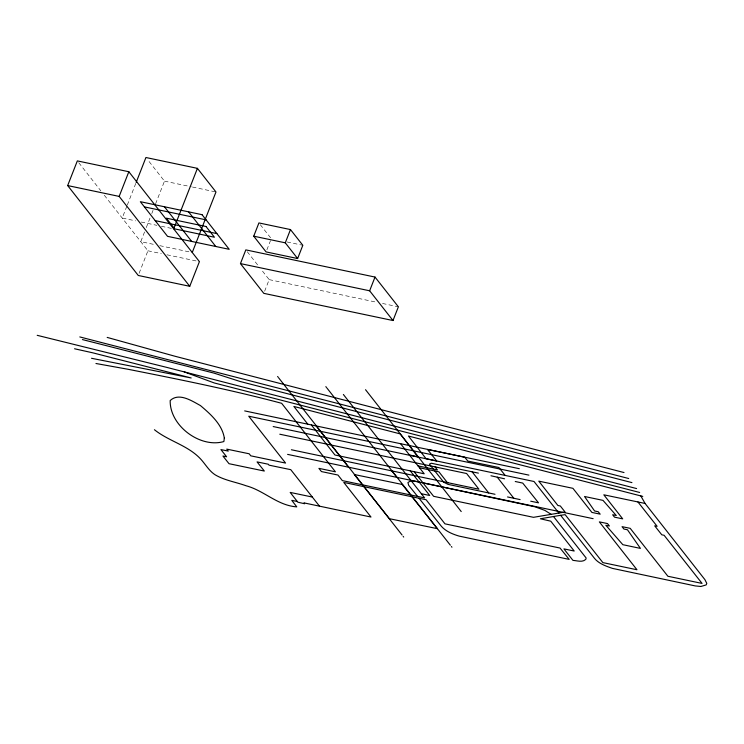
<?xml version="1.0" encoding="UTF-8"?>
<svg xmlns="http://www.w3.org/2000/svg" width="744" height="744" viewBox="0 0 744 744"><rect width="100%" height="100%" fill="white"/><g stroke="black" fill="none" stroke-linecap="round" stroke-linejoin="round"><path stroke-width="0.56" stroke-dasharray="3.72 2.79" d="M126.871 206.153L122.211 218.038L135.641 220.866M127.298 205.065L135.761 183.452M144.578 231.933L140.765 241.661L155.319 244.72M146.27 227.608L150.083 217.89M151.776 213.565L153.05 210.32M155.589 203.837L164.48 181.145L148.075 160.248M139.1 273.318L147.935 250.793L103.723 194.491M266.873 249.863L270.472 240.693M264.632 291.239L269.179 279.623L261.395 269.709M164.48 181.145L191.347 186.791M192.464 187.032L215.974 191.98M287.044 241.967L302.827 245.288M141.239 222.038L156.91 225.339M161.392 226.278L171.464 228.399M159.793 245.669L191.134 252.263M147.935 250.793L161.364 253.611M166.963 254.792L199.42 261.618M269.179 279.623L376.845 302.278M382.509 303.468L398.375 306.807M260.288 224.679L270.584 237.782M247.241 251.686L258.568 266.101M78.762 162.713L100.868 190.864"/><path stroke-width="1.12" d="M67.667 185.572L77.339 160.899L128.833 171.734L199.42 261.618L189.748 286.301L138.263 275.466L67.667 185.572L119.161 196.407L189.748 286.301M119.161 196.407L128.833 171.734M136.189 182.373L145.926 157.514L197.42 168.349L215.974 191.98L192.25 252.495M173.705 228.873L197.42 168.349M240.442 263.608L245.827 249.882L375.013 277.066L398.375 306.807L392.999 320.534L263.804 293.35L240.442 263.608L369.638 290.792L392.999 320.534M253.723 236.183L258.921 222.93L290.476 229.571L302.827 245.288L297.628 258.54L266.073 251.909L253.723 236.183L285.278 242.823L297.628 258.54M285.278 242.823L290.476 229.571M369.638 290.792L375.013 277.066M414.055 471.603L433.622 496.313L533.485 517.322L565.059 512.002L560.334 505.994L557.888 505.474L538.777 481.136L572.927 488.324L591.899 512.421L600.176 514.16L598.213 511.742L594.577 510.97L584.533 496.49L602.993 500.377L616.264 515.508L612.619 514.746L614.507 517.145L622.719 518.875L603.803 494.797L645.076 503.456L704.921 579.65L706.8 583.389L706.177 584.905L700.885 586.486L695.259 585.919L612.359 568.37C606.007 566.119 598.762 563.701 594.456 558.307L560.632 515.304L540.376 518.773L550.765 521.181L574.219 551.044L563.896 548.867L572.927 560.371C576.907 560.623 582.403 562.659 585.686 559.451A21.427 6.733 21.4 0 0 586.049 557.87L553.545 516.55M560.632 515.304L565.152 514.653L602.854 562.604L636.976 569.755L599.329 521.87L607.504 523.571L609.42 526.008L605.849 525.255L622.83 544.692L640.435 548.402L627.462 529.774L623.891 529.021L622.031 526.65L630.205 528.342L667.889 576.256L702.076 583.426L664.113 535.289L661.797 534.797L654.683 525.822L657.138 526.334L637.961 501.977M91.531 358.283L191.189 377.971L92.823 352.833L74.558 348.769M95.957 363.5L128.191 369.303C179.583 379.477 230.984 389.828 281.632 403.295L335.442 471.826L318.897 468.348L321.427 471.566L337.971 475.044L342.333 480.605L424.638 497.894L343.375 394.478M558.949 513.165L534.025 481.498L273.188 426.554M478.392 473.128L431.297 463.242L429.409 464.154L433.361 469.101L437.463 469.966L435.035 466.879L466.609 473.519L478.931 489.217L447.358 482.577L438.941 471.854L419.504 467.79M418.026 465.902L433.361 469.101M319.492 506.18L312.322 497.048L290.179 492.416L297.851 502.191L304.603 503.744L303.915 502.87L371.005 517.043L343.765 482.419L426.098 499.745L444.968 523.841L560.055 548.058L569.179 559.395L459.122 536.099C452.101 534.043 444.484 530.844 440.104 524.697L419.012 498.257M144.41 206.888L206.097 219.871M155.189 220.624L216.885 233.597M244.674 410.902L519.331 468.692M528.919 475.128L248.728 416.203L285.584 463.075L250.784 455.83L249.175 453.784L226.725 449.116L228.287 451.097L220.894 449.571L226.632 456.797L222.921 456.016L229.013 463.698L264.343 471.054L257.043 461.894L268.268 464.228L269.049 465.158L290.764 469.669L312.322 497.048M515.248 481.508L522.725 483.079L538.526 502.842L530.714 501.196M279.791 434.217L435.863 467.055M291.406 449.757L448.195 482.744M495.011 494.276L447.99 484.363L443.657 482.149L434.84 470.989M507.538 496.946L520.121 499.596M287.603 454.379L593.145 518.67M421.374 493.737L429.716 495.485L410.214 470.794M297.256 501.493L291.76 500.34L296.782 506.878C277.428 505.529 264.092 490.538 246.059 485.758C235.867 482.075 224.809 480.447 215.342 474.932C208.636 470.747 204.981 463.233 199.439 457.774C186.763 445.061 168.311 440.867 154.427 429.725M422.945 482.865L535.02 506.822L544.831 510.384L551.211 514.355M409.433 454.956L417.914 456.816L400.244 433.901L293.88 406.447L307.811 424.182M490.966 475.769L504.562 478.792M419.104 482.056C415.626 481.517 410.828 479.657 407.954 482.558L408.661 485.283L417.561 496.406M82.417 339.571L214.077 373.135L240.145 381.495L631.926 482.614M37.2 335.321L167.288 367.517L636.594 488.566M504.99 475.193L498.908 467.511L467.809 461.057L464.73 457.207L427.484 449.45L436.691 460.964L426.07 458.704L408.437 436.031L642.769 496.425M624.011 472.542L175.026 356.264L107.173 337.404M79.794 336.93L628.708 478.522M639.654 492.463L214.346 382.983L184.27 371.907M410.548 494.927L402.225 484.465L354.302 474.523L362.523 484.846M411.999 496.778L437.379 528.677L389.428 518.698L363.946 486.669M497.271 477.183L513.825 498.266M472.105 471.808L488.724 492.956M365.537 389.707L461.224 511.556M400.653 443.777L424.229 473.798L334.949 455.012L311.373 424.991M188.576 211.845L215.788 246.497M325.835 386.638L326.374 387.317M326.904 387.996L450.343 545.185M451.413 546.542L451.943 547.221M391.837 470.887L396.915 477.36M164.452 206.767L191.664 241.419M277.596 376.492L278.126 377.162M278.656 377.85L402.095 535.029M403.164 536.387L403.694 537.066M316.154 425.94L348.536 467.176M640.835 495.941L645.076 503.456M224.325 438.114L223.879 441.545C200.192 448.455 169.576 425.67 170.19 400.542C178.988 392.246 191.961 400.932 200.443 405.582C210.524 414.101 222.242 424.489 224.325 438.114M202.015 214.672L140.328 201.689L167.54 236.341L229.226 249.324L202.015 214.672M206.004 226.511L166.293 218.159L174.728 228.892L214.439 237.243L206.004 226.511"/></g></svg>
